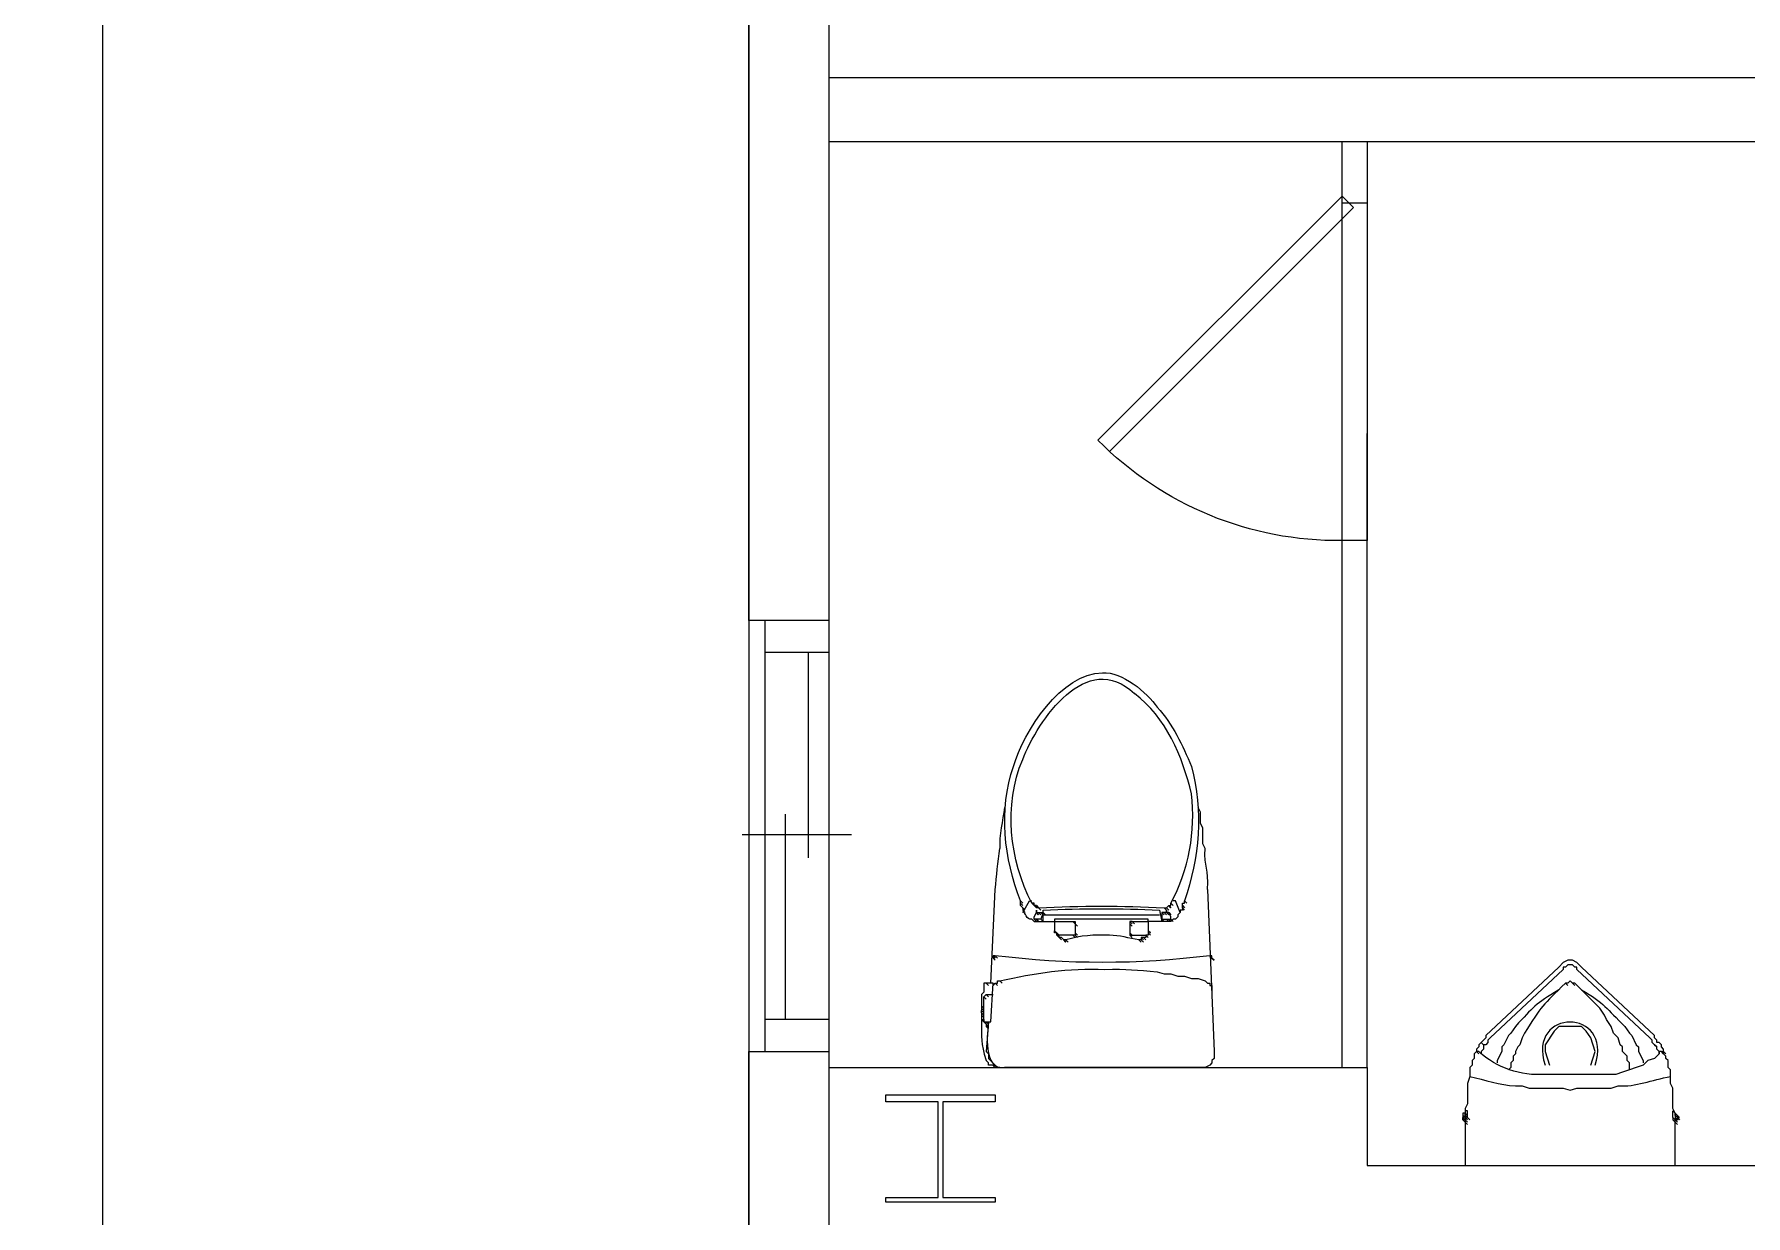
# Model space of a CAD drawing. Header units: millimetres. Extents: x -15161 to 10473752, y -72817 to 33960.
# Drawn here: x 72609.1 to 72926.8, y -46290 to -46070.7 of the extents above; entities that cross this region are included whole.
import ezdxf
from ezdxf import colors
from ezdxf.entities.mleader import LeaderData, LeaderLine
from ezdxf.enums import TextEntityAlignment as Align
from ezdxf.math import Vec2, Vec3

# ---------------------------------------------------------------- set-up
doc = ezdxf.new("R2010")
doc.units = ezdxf.units.MM
doc.layers.add('PDF_幾何圖形', color=7, linetype='Continuous')
doc.styles.get("Standard").update_dxf_attribs({"font": 'arial.ttf'})

# ---------------------------------------------------------------- blocks, each defined once
blk = doc.blocks.new('建築底圖1140116')
at = {"layer": 'PDF_幾何圖形', "lineweight": 0}
blk.add_line((-1833.16, -22058.93), (-1833.16, -25652.78), dxfattribs=at)
for points in [[(-1953.16, -21908.9), (-1953.16, -26352.25), (-559.74, -26173.15), (-558.05, -26185), (-1953.16, -26364.27)], [(-1833.16, -22866.36), (-1833.16, -22668.21), (-1818.34, -22668.21), (-1818.34, -22588.19), (-1818.34, -22259.2), (-1833.16, -22259.2), (-1833.16, -22129.22)], [(-1818.34, -22720.71), (-1770.92, -22720.71), (-1770.92, -22694.46), (-1770.92, -22668.21), (-1818.34, -22668.21), (-1818.34, -22866.36), (-1833.16, -22866.36), (-1833.16, -22946.39)], [(-1818.34, -22765.59), (-1509.26, -22765.59)], [(-1818.34, -22777.45), (-1509.26, -22777.45)], [(-1718.42, -22777.45), (-1718.42, -22788.88), (-1723.07, -22788.88), (-1723.07, -22777.45)], [(-1718.42, -22787.61), (-1718.42, -22851.54), (-1723.07, -22851.54), (-1723.07, -22787.61)], [(-1723.07, -22949.35), (-1723.07, -22831.64)], [(-1718.42, -22949.35), (-1718.42, -22831.64)], [(-1818.34, -22949.35), (-1718.42, -22949.35), (-1718.42, -22967.56), (-1551.17, -22967.56), (-1551.17, -22862.55), (-1539.32, -22862.55), (-1539.32, -22979.41)], [(-1830.2, -22866.36), (-1830.2, -22946.39)], [(-1818.34, -22866.36), (-1818.34, -22946.39)], [(-1818.34, -22872.29), (-1830.2, -22872.29)], [(-1822.15, -22872.29), (-1822.15, -22910.4)], [(-1826.39, -22940.46), (-1826.39, -22902.35)], [(-1748.48, -22908.7), (-1748.9, -22907.86), (-1748.9, -22904.89), (-1749.33, -22904.05), (-1749.33, -22901.93), (-1749.75, -22901.08)], [(-1814.11, -22906.16), (-1834.43, -22906.16)], [(-1748.06, -22916.32), (-1746.79, -22946.39), (-1746.79, -22947.66), (-1747.21, -22948.08), (-1747.21, -22948.5), (-1747.63, -22948.93), (-1748.48, -22949.35), (-1749.33, -22949.35), (-1785.74, -22949.35)], [(-1782.77, -22918.87), (-1782.77, -22918.44), (-1782.35, -22918.87), (-1782.77, -22918.44), (-1782.35, -22918.87), (-1782.77, -22918.44), (-1782.35, -22918.87), (-1782.77, -22918.44), (-1782.35, -22918.87), (-1782.77, -22918.44)], [(-1782.77, -22919.29), (-1782.77, -22918.87), (-1782.35, -22919.29)], [(-1782.35, -22919.71), (-1782.77, -22919.29), (-1782.35, -22919.71)], [(-1782.35, -22920.56), (-1781.08, -22918.44), (-1780.66, -22918.44)], [(-1781.93, -22920.14), (-1782.35, -22919.71), (-1782.35, -22920.14), (-1781.93, -22920.56)], [(-1779.81, -22919.29), (-1780.23, -22919.29), (-1779.81, -22919.71)], [(-1779.81, -22921.83), (-1780.23, -22921.83), (-1779.81, -22922.25), (-1780.23, -22921.83), (-1779.81, -22922.25), (-1780.23, -22921.83), (-1779.81, -22922.25), (-1780.23, -22921.83), (-1779.81, -22922.25), (-1780.23, -22921.83), (-1779.81, -22922.25), (-1780.23, -22921.83), (-1780.23, -22921.41), (-1779.81, -22920.56), (-1779.39, -22920.98), (-1779.81, -22920.56), (-1779.39, -22920.98), (-1779.81, -22920.56), (-1779.39, -22920.98), (-1779.81, -22920.56), (-1779.81, -22920.14), (-1779.81, -22920.56), (-1779.39, -22920.98)], [(-1779.81, -22920.56), (-1779.39, -22920.56), (-1778.96, -22920.98), (-1779.39, -22920.56), (-1778.96, -22920.56), (-1778.54, -22920.98), (-1756.95, -22920.98)], [(-1778.54, -22920.56), (-1778.12, -22920.98), (-1778.54, -22920.56), (-1778.12, -22920.98), (-1778.54, -22920.56), (-1778.96, -22921.83), (-1778.54, -22922.25), (-1778.96, -22921.83), (-1778.54, -22922.25), (-1778.96, -22921.83), (-1778.54, -22922.25), (-1778.96, -22921.83), (-1778.54, -22922.25), (-1778.96, -22921.83), (-1779.81, -22921.83), (-1779.39, -22922.25), (-1779.81, -22921.83), (-1779.39, -22922.25)], [(-1778.96, -22920.56), (-1778.54, -22920.56), (-1778.12, -22920.98)], [(-1752.29, -22920.14), (-1752.71, -22919.71), (-1752.71, -22920.14), (-1753.14, -22920.14), (-1753.14, -22920.56), (-1753.56, -22920.98), (-1753.56, -22921.41), (-1753.98, -22921.83), (-1754.41, -22921.83), (-1754.83, -22922.25), (-1759.06, -22922.25), (-1759.06, -22921.83), (-1776.42, -22921.83), (-1776.42, -22922.25), (-1776.42, -22923.95), (-1776, -22924.37)], [(-1755.68, -22921.83), (-1755.25, -22921.83), (-1754.83, -22922.25), (-1755.25, -22921.83), (-1754.83, -22921.83), (-1754.41, -22922.25), (-1754.83, -22921.83), (-1754.41, -22922.25), (-1754.83, -22921.83), (-1754.41, -22922.25), (-1754.83, -22921.83), (-1754.41, -22922.25), (-1754.83, -22921.83), (-1754.83, -22921.41), (-1755.25, -22920.56), (-1754.83, -22920.98), (-1755.25, -22920.56), (-1754.83, -22920.98), (-1755.25, -22920.56), (-1755.68, -22920.56), (-1755.25, -22920.98), (-1755.68, -22920.56), (-1755.68, -22920.14), (-1755.68, -22920.56), (-1755.25, -22920.98), (-1755.68, -22920.56), (-1756.1, -22920.56), (-1755.68, -22920.98), (-1756.1, -22920.56), (-1756.52, -22920.56), (-1756.1, -22920.98)], [(-1756.52, -22920.56), (-1756.1, -22920.98), (-1756.52, -22920.56), (-1756.1, -22920.98), (-1756.52, -22920.56), (-1756.1, -22920.98), (-1756.52, -22920.56), (-1756.1, -22920.98), (-1756.52, -22920.56), (-1756.52, -22921.83), (-1756.1, -22922.25), (-1756.52, -22921.83), (-1756.1, -22922.25), (-1756.52, -22921.83), (-1756.1, -22922.25), (-1756.52, -22921.83), (-1756.1, -22922.25), (-1756.52, -22921.83), (-1755.68, -22921.83), (-1755.25, -22922.25), (-1755.68, -22921.83), (-1755.25, -22922.25)], [(-1753.14, -22920.56), (-1753.98, -22918.44), (-1754.41, -22918.44)], [(-1752.71, -22919.29), (-1752.71, -22918.87), (-1752.29, -22918.87), (-1752.29, -22918.44), (-1751.87, -22918.87), (-1752.29, -22918.44), (-1751.87, -22918.87), (-1752.29, -22918.44), (-1751.87, -22918.87), (-1752.29, -22918.44), (-1751.87, -22918.87), (-1752.29, -22918.44)], [(-1752.71, -22919.71), (-1752.71, -22919.29), (-1752.29, -22919.71)], [(-1780.66, -22921.83), (-1780.23, -22922.25), (-1776.42, -22922.25), (-1773.04, -22922.25), (-1772.61, -22922.68), (-1773.04, -22922.25), (-1772.61, -22922.68), (-1772.19, -22923.1)], [(-1776, -22924.79), (-1776, -22924.37), (-1775.58, -22924.79)], [(-1773.04, -22922.25), (-1772.61, -22922.25), (-1772.61, -22922.68), (-1772.19, -22923.1), (-1772.61, -22922.68), (-1772.61, -22924.37), (-1772.19, -22924.79), (-1772.61, -22924.37), (-1772.61, -22924.79), (-1772.19, -22925.22)], [(-1762.03, -22922.25), (-1762.45, -22922.25), (-1762.03, -22922.68), (-1762.45, -22922.25), (-1762.45, -22922.68), (-1762.03, -22923.1), (-1762.45, -22922.68), (-1762.03, -22923.1)], [(-1762.45, -22922.68), (-1762.45, -22924.37), (-1762.03, -22924.79), (-1762.45, -22924.37), (-1762.45, -22924.79), (-1762.03, -22925.22), (-1762.45, -22924.79), (-1762.03, -22925.22), (-1762.45, -22924.79), (-1759.49, -22924.79)], [(-1761.6, -22922.68), (-1762.03, -22922.25), (-1759.06, -22922.25), (-1759.06, -22923.95), (-1758.64, -22924.37), (-1759.06, -22923.95), (-1759.06, -22924.37), (-1758.64, -22924.79), (-1759.06, -22924.37), (-1759.06, -22924.79), (-1759.49, -22924.79), (-1759.06, -22925.22), (-1759.49, -22924.79), (-1759.49, -22925.22), (-1759.91, -22925.22), (-1759.49, -22925.64), (-1759.91, -22925.22), (-1759.49, -22925.64)], [(-1773.04, -22924.79), (-1776, -22924.79), (-1775.58, -22925.22), (-1775.15, -22925.64), (-1775.58, -22925.22)], [(-1774.31, -22925.64), (-1774.73, -22925.64), (-1774.31, -22926.06), (-1774.73, -22925.64), (-1774.31, -22926.06), (-1774.73, -22925.64), (-1775.15, -22925.22), (-1775.58, -22925.22), (-1775.15, -22925.64)], [(-1774.73, -22925.64), (-1775.15, -22925.22), (-1774.73, -22925.64)], [(-1772.61, -22924.79), (-1773.04, -22924.79), (-1772.61, -22925.22), (-1773.04, -22924.79), (-1772.61, -22925.22)], [(-1760.33, -22925.22), (-1760.33, -22925.64), (-1759.91, -22926.06), (-1760.33, -22925.64), (-1760.76, -22925.64), (-1760.33, -22926.06), (-1760.76, -22925.64), (-1760.33, -22926.06)], [(-1759.91, -22925.22), (-1760.33, -22925.22), (-1759.91, -22925.64)], [(-1663.38, -22946.39), (-1663.38, -22946.81), (-1663.8, -22946.39), (-1663.38, -22946.39), (-1662.95, -22946.81), (-1663.38, -22946.39), (-1663.38, -22945.96), (-1663.8, -22945.54), (-1663.8, -22945.12), (-1664.22, -22944.69), (-1664.65, -22944.69), (-1664.65, -22944.27), (-1665.07, -22943.85), (-1665.07, -22943.42), (-1678.62, -22930.72), (-1679.04, -22930.3), (-1679.46, -22929.87), (-1680.31, -22929.45), (-1681.16, -22929.45), (-1682, -22929.87), (-1682.85, -22930.72), (-1696.4, -22943.42), (-1696.4, -22943.85), (-1697.25, -22944.69), (-1696.82, -22945.12)], [(-1665.07, -22945.12), (-1665.49, -22944.69), (-1665.49, -22944.27), (-1665.92, -22943.85), (-1679.46, -22931.14), (-1679.46, -22930.72), (-1679.89, -22930.72), (-1680.31, -22930.3), (-1681.16, -22930.3), (-1681.58, -22930.72), (-1682, -22930.72), (-1682, -22931.14), (-1695.55, -22943.85), (-1695.98, -22944.27), (-1695.98, -22944.69), (-1696.4, -22945.12), (-1696.82, -22945.12), (-1696.82, -22945.96), (-1697.25, -22946.39), (-1697.25, -22946.81)], [(-1789.13, -22933.68), (-1789.55, -22933.68), (-1789.55, -22935.38), (-1789.97, -22935.8), (-1789.97, -22937.92), (-1789.55, -22938.34), (-1789.97, -22937.92), (-1789.55, -22938.34)], [(-1789.55, -22940.88), (-1789.13, -22941.31), (-1789.55, -22940.88), (-1789.13, -22941.31), (-1789.55, -22940.88), (-1789.13, -22940.88), (-1788.28, -22940.88), (-1787.86, -22933.68), (-1789.13, -22933.68), (-1788.7, -22934.11), (-1789.13, -22933.68), (-1788.7, -22934.11), (-1789.13, -22933.68), (-1788.7, -22934.11), (-1789.13, -22933.68), (-1788.7, -22934.11)], [(-1787.86, -22934.11), (-1787.43, -22933.68), (-1787.01, -22934.11), (-1787.43, -22933.68), (-1787.01, -22934.11)], [(-1787.43, -22933.68), (-1787.01, -22933.68), (-1787.01, -22933.26), (-1786.59, -22933.26), (-1786.16, -22933.68)], [(-1757.37, -22931.57), (-1756.1, -22931.99), (-1754.83, -22931.99), (-1753.56, -22932.41), (-1752.29, -22932.41), (-1751.02, -22932.84), (-1749.75, -22932.84), (-1748.48, -22933.26), (-1748.06, -22933.68)], [(-1748.48, -22933.26), (-1748.06, -22933.68), (-1747.63, -22933.68), (-1747.63, -22934.11), (-1747.21, -22934.11), (-1747.21, -22935.38)], [(-1680.31, -22933.68), (-1680.73, -22933.26), (-1681.16, -22933.68), (-1681.58, -22933.68), (-1681.16, -22934.11)], [(-1669.73, -22949.77), (-1669.73, -22948.5), (-1670.15, -22948.08), (-1670.15, -22947.23), (-1671, -22946.39), (-1671, -22945.54), (-1671.42, -22945.12), (-1671.84, -22943.85), (-1672.69, -22943), (-1673.11, -22941.73), (-1673.96, -22940.46), (-1674.38, -22939.61), (-1675.23, -22938.34), (-1679.89, -22933.68), (-1680.31, -22933.68), (-1679.89, -22934.11)], [(-1789.97, -22939.61), (-1789.97, -22940.46), (-1789.55, -22940.88), (-1789.55, -22936.22)], [(-1789.13, -22936.65), (-1789.55, -22936.22), (-1789.13, -22936.65), (-1789.55, -22936.22), (-1789.13, -22935.8), (-1788.7, -22936.22), (-1789.13, -22935.8), (-1788.7, -22936.22), (-1789.13, -22935.8), (-1787.86, -22935.8)], [(-1818.34, -22940.46), (-1830.2, -22940.46)], [(-1789.97, -22937.92), (-1789.97, -22938.34), (-1789.55, -22938.76), (-1789.97, -22938.34), (-1789.55, -22938.76)], [(-1789.97, -22938.34), (-1789.97, -22938.76)], [(-1789.55, -22939.61), (-1789.97, -22939.19), (-1789.97, -22938.76), (-1789.55, -22939.19)], [(-1789.97, -22939.19), (-1789.97, -22939.61), (-1789.55, -22940.04)], [(-1789.97, -22940.46), (-1789.55, -22940.46), (-1789.55, -22940.88), (-1789.13, -22941.31), (-1789.13, -22941.73), (-1788.7, -22942.15)], [(-1788.7, -22940.88), (-1789.13, -22946.39), (-1788.7, -22946.81), (-1788.7, -22947.66), (-1787.01, -22949.35), (-1786.59, -22949.35), (-1787.43, -22949.35), (-1787.86, -22948.93), (-1788.7, -22948.93), (-1788.7, -22948.5), (-1789.13, -22948.08), (-1788.7, -22948.5)], [(-1789.13, -22941.73), (-1788.7, -22941.73), (-1789.13, -22941.31), (-1788.7, -22941.73), (-1789.13, -22941.31), (-1789.13, -22940.88), (-1788.7, -22941.31)], [(-1690.9, -22941.73), (-1691.74, -22943), (-1692.17, -22943.42), (-1693.01, -22945.12), (-1693.44, -22945.54), (-1693.44, -22946.39), (-1694.28, -22948.08), (-1694.28, -22948.5)], [(-1689.2, -22943), (-1689.63, -22943.85), (-1690.05, -22945.12), (-1690.47, -22945.54), (-1690.9, -22946.39), (-1690.9, -22946.81), (-1691.32, -22947.23), (-1691.32, -22948.08), (-1691.74, -22948.5), (-1691.74, -22949.35), (-1692.17, -22949.77)], [(-1676.92, -22948.93), (-1676.08, -22946.39), (-1676.92, -22943.85), (-1677.77, -22942.58), (-1678.62, -22941.73), (-1682.85, -22941.73), (-1683.7, -22942.58), (-1685.39, -22945.12), (-1685.39, -22946.39), (-1684.55, -22948.93)], [(-1670.57, -22941.73), (-1669.73, -22943), (-1669.3, -22943.42), (-1668.46, -22945.12), (-1668.03, -22945.54), (-1668.03, -22946.39), (-1667.19, -22948.08), (-1667.19, -22948.5)], [(-1697.25, -22944.69), (-1697.67, -22945.12), (-1697.67, -22945.54), (-1698.09, -22945.96), (-1698.09, -22946.39), (-1697.67, -22946.81)], [(-1664.22, -22946.81), (-1664.22, -22946.39), (-1664.65, -22945.96), (-1664.65, -22945.54), (-1665.07, -22945.12), (-1664.65, -22945.54)], [(-1690.9, -22952.74), (-1689.63, -22952.74), (-1688.36, -22953.16), (-1682, -22953.16), (-1680.73, -22953.58), (-1679.46, -22953.16), (-1673.11, -22953.16), (-1671.84, -22952.74)], [(-1700.21, -22957.82), (-1699.79, -22958.24), (-1700.21, -22957.82), (-1700.63, -22957.82), (-1700.63, -22958.24), (-1700.21, -22958.66), (-1700.63, -22958.24), (-1700.63, -22958.66), (-1700.63, -22959.09), (-1700.21, -22959.51), (-1700.63, -22959.09), (-1700.63, -22958.66), (-1700.21, -22959.09), (-1700.63, -22959.09)], [(-1700.63, -22958.24), (-1700.63, -22958.66), (-1700.21, -22959.09), (-1700.63, -22958.66), (-1700.21, -22959.09), (-1700.63, -22958.66), (-1700.21, -22958.24), (-1700.21, -22957.82), (-1699.79, -22958.24)], [(-1699.79, -22958.66), (-1700.21, -22958.24), (-1700.21, -22958.66), (-1699.79, -22959.09), (-1700.21, -22958.66), (-1700.21, -22959.09), (-1699.79, -22959.51)], [(-1699.36, -22959.09), (-1699.79, -22958.66), (-1700.21, -22959.09), (-1700.21, -22959.51), (-1699.79, -22959.94)], [(-1661.68, -22958.66), (-1661.68, -22959.09), (-1660.83, -22959.94)], [(-1661.26, -22959.09), (-1660.83, -22959.09), (-1660.83, -22958.66), (-1660.41, -22959.09), (-1660.83, -22958.66), (-1661.26, -22958.24), (-1661.26, -22957.82), (-1660.83, -22958.24)], [(-1660.41, -22959.09), (-1660.83, -22958.66), (-1660.83, -22958.24), (-1660.41, -22958.66), (-1661.26, -22957.82), (-1661.26, -22958.24), (-1661.26, -22958.66), (-1660.83, -22959.09), (-1661.26, -22958.66), (-1661.26, -22959.09), (-1660.83, -22959.51)], [(-1660.83, -22958.24), (-1661.26, -22957.82), (-1660.83, -22958.24)], [(-1700.21, -22967.56), (-1661.26, -22967.56)]]:
    blk.add_lwpolyline(points, dxfattribs=at)
for points in [[(-1723.07, -22851.54, -0.203644), (-1768.38, -22832.91), (-1723.07, -22787.61), (-1720.96, -22789.73), (-1766.26, -22835.03)], [(-1778.96, -22920.14), (-1779.39, -22919.71), (-1778.96, -22920.14), (-1779.39, -22919.71), (-1778.96, -22920.14), (-1779.39, -22919.71, -0.02568), (-1756.1, -22919.71), (-1755.68, -22919.71), (-1755.25, -22920.14), (-1755.68, -22919.71), (-1755.25, -22920.14), (-1755.68, -22919.71), (-1755.25, -22919.29), (-1754.83, -22919.71), (-1755.25, -22919.29), (-1754.83, -22919.29), (-1754.83, -22918.87), (-1754.41, -22919.29), (-1754.83, -22918.87, 0.152407), (-1751.02, -22898.54)], [(-1788.28, -22933.68), (-1787.43, -22916.32, -0.015781), (-1786.59, -22908.7)], [(-1778.54, -22922.25), (-1778.54, -22920.14, -0.024998), (-1756.95, -22920.14), (-1756.52, -22922.25)], [(-1747.63, -22928.6, -0.062498), (-1787.43, -22928.6), (-1787.86, -22928.6), (-1787.43, -22929.03), (-1787.86, -22928.6), (-1787.86, -22929.03), (-1787.43, -22929.45), (-1787.86, -22929.03)], [(-1661.26, -22957.82), (-1660.83, -22958.24), (-1660.83, -22958.66), (-1661.26, -22958.24), (-1661.26, -22958.66), (-1660.83, -22959.09), (-1661.26, -22958.66), (-1661.26, -22959.09), (-1660.83, -22959.51), (-1661.26, -22959.09), (-1661.68, -22958.66), (-1661.68, -22957.39), (-1661.26, -22957.82), (-1661.68, -22956.97), (-1661.68, -22953.16), (-1662.1, -22952.31), (-1662.1, -22949.77), (-1662.53, -22949.35), (-1662.53, -22948.08), (-1662.95, -22947.66), (-1662.95, -22947.23), (-1663.38, -22946.81), (-1663.8, -22946.39), (-1664.22, -22946.39), (-1664.22, -22946.81), (-1665.07, -22947.66), (-1666.34, -22948.08), (-1667.19, -22948.93), (-1668.46, -22949.35), (-1669.73, -22949.77), (-1671, -22950.2), (-1672.27, -22950.62), (-1685.39, -22950.62, -0.208457), (-1697.67, -22946.39), (-1697.25, -22946.81), (-1697.67, -22946.39), (-1698.09, -22946.39), (-1697.67, -22946.81), (-1698.09, -22946.39), (-1698.52, -22946.81), (-1698.52, -22947.66), (-1698.94, -22948.08), (-1698.94, -22948.93), (-1699.36, -22949.35), (-1699.36, -22950.2), (-1699.36, -22951.04), (-1699.79, -22952.31), (-1699.79, -22956.12), (-1700.21, -22956.97), (-1700.21, -22957.82), (-1700.21, -22958.24), (-1699.79, -22958.66), (-1699.79, -22957.39), (-1700.21, -22957.39)]]:
    blk.add_lwpolyline(points, format="xyb", dxfattribs=at)
for points in [[(-1780.23, -22919.29), (-1780.23, -22918.87), (-1780.66, -22918.87)], [(-1779.39, -22919.71), (-1779.81, -22919.71), (-1779.81, -22919.29)], [(-1778.96, -22920.14), (-1779.39, -22919.71)], [(-1778.54, -22920.98), (-1778.96, -22920.56)], [(-1778.54, -22920.98), (-1778.96, -22920.56)], [(-1755.68, -22920.14), (-1756.1, -22919.71)], [(-1755.68, -22920.14), (-1756.1, -22919.71)], [(-1776, -22924.37), (-1776.42, -22924.37), (-1776.42, -22923.95)], [(-1775.58, -22925.22), (-1775.58, -22924.79), (-1776, -22924.79)], [(-1773.88, -22926.06), (-1774.31, -22925.64)], [(-1787.01, -22929.03), (-1787.43, -22928.6)], [(-1747.21, -22929.03), (-1747.21, -22928.6), (-1747.63, -22928.6)], [(-1747.21, -22929.03), (-1747.63, -22928.6)], [(-1746.79, -22929.45), (-1747.21, -22929.03)], [(-1818.34, -22946.39), (-1818.34, -23039.96), (-1833.16, -23039.96), (-1833.16, -22946.39)], [(-1807.76, -22955.7), (-1807.76, -22954.43), (-1787.43, -22954.43), (-1787.43, -22955.7), (-1797.17, -22955.7), (-1797.17, -22973.48), (-1787.43, -22973.48), (-1787.43, -22974.33), (-1807.76, -22974.33), (-1807.76, -22973.48), (-1798.02, -22973.48), (-1798.02, -22955.7)]]:
    blk.add_lwpolyline(points, close=True, dxfattribs=at)
for points in [[(-1782.35, -22892.19), (-1779.46, -22884.87), (-1770.5, -22871.6), (-1761.6, -22879.91)], [(-1784.04, -22893.46), (-1782.18, -22887), (-1775.15, -22876.01), (-1767.53, -22876.1)], [(-1767.53, -22876.1), (-1763.95, -22875.72), (-1759.25, -22879.81), (-1757.37, -22882.45)], [(-1751.02, -22898.54), (-1752.66, -22891.62), (-1755.75, -22884.34), (-1761.6, -22879.91)], [(-1757.37, -22882.45), (-1754.49, -22885.64), (-1752.69, -22889.51), (-1751.02, -22893.46)], [(-1780.66, -22918.87), (-1784.75, -22910.81), (-1785.99, -22900.69), (-1782.35, -22892.19)], [(-1782.77, -22918.44), (-1785.79, -22910.57), (-1786.87, -22901.56), (-1784.04, -22893.46)], [(-1751.02, -22893.46), (-1748.75, -22901.66), (-1749.62, -22910.49), (-1752.29, -22918.44)], [(-1785.74, -22901.08), (-1786.01, -22903.45), (-1786.76, -22906.31), (-1786.59, -22908.7)], [(-1748.06, -22916.32), (-1747.78, -22912.24), (-1748.7, -22912.31), (-1748.48, -22908.7)], [(-1780.66, -22921.83), (-1781.74, -22922), (-1781.76, -22920.59), (-1782.35, -22920.14)], [(-1766.26, -22924.79), (-1769.03, -22924.69), (-1771.67, -22924.85), (-1774.31, -22925.64)], [(-1760.76, -22925.64), (-1762.59, -22925.38), (-1764.4, -22924.79), (-1766.26, -22924.79)], [(-1786.59, -22933.26), (-1780.26, -22931.79), (-1773.77, -22930.88), (-1767.11, -22931.14)], [(-1767.11, -22931.14), (-1763.03, -22930.97), (-1761.15, -22931.31), (-1757.37, -22931.57)], [(-1681.58, -22933.68), (-1685.68, -22937.7), (-1686.17, -22937.98), (-1689.2, -22943)], [(-1682.85, -22934.95), (-1687.24, -22937.54), (-1687.57, -22938.12), (-1690.9, -22941.73)], [(-1678.62, -22934.95), (-1674.41, -22937.29), (-1673.95, -22938.47), (-1670.57, -22941.73)], [(-1789.97, -22940.46), (-1789.98, -22944.07), (-1790.2, -22944.58), (-1789.13, -22948.08)], [(-1676.08, -22948.93), (-1672.68, -22938.32), (-1688.81, -22938.18), (-1685.39, -22948.93)], [(-1788.7, -22940.88), (-1788.89, -22942.6), (-1789.81, -22949.89), (-1785.74, -22949.35)], [(-1699.36, -22951.04), (-1696.53, -22951.59), (-1693.83, -22952.67), (-1690.9, -22952.74)], [(-1671.84, -22952.74), (-1668.57, -22952.99), (-1665.58, -22951.62), (-1662.1, -22951.04)], [(-1700.21, -22959.09), (-1700.21, -22961.91), (-1700.21, -22964.73), (-1700.21, -22967.56)], [(-1661.26, -22967.56), (-1661.26, -22964.73), (-1661.26, -22961.91), (-1661.26, -22959.09)]]:
    blk.add_open_spline(points, degree=3, dxfattribs=at)
blk = doc.blocks.new('_DetailCallout')
at = {"color": 0, "linetype": 'ByBlock', "lineweight": -2, "transparency": 16777216}
blk.add_line((8, 0), (-8, 0), dxfattribs=at)
blk.add_circle((0, 0), 8, dxfattribs=at)
at = {"color": 0, "transparency": 16777216}
for tag, p in [('視圖號碼', (0, 1)), ('圖紙號碼', (0, -6))]:
    blk.add_attdef(tag, text='', height=3, dxfattribs=at).set_placement(p, align=Align.CENTER)

msp = doc.modelspace()

# ---------------------------------------------------------------- block references
at = {"color": 2}
msp.add_blockref('建築底圖1140116', (74574.9411, -23313.1136), dxfattribs=at)

# ---------------------------------------------------------------- leaders
at = {"color": 30}
ml = msp.add_multileader_block('Standard', dxfattribs=at)
ml.set_content('_DetailCallout', color=30, scale=15)
ml.set_attribute('視圖號碼', '冷凍庫', width=0)
ml.set_attribute('圖紙號碼', 'B', width=0)
ml.set_leader_properties()
ml.build(insert=Vec2(0, 0))
ml.multileader.update_dxf_attribs({"leader_type": 0})
ctx = ml.context
ctx.base_point, ctx.plane_origin = Vec3(73747.1906, -46477.6264), Vec3(73867.1906, -46477.6264)
notes = []
notes.append((ctx, [(0, (0, 0, 0), (0, 0), (1, 0), 1, [])]))
ctx.block.insert = Vec3(73867.1906, -46477.6264)
ml = msp.add_multileader_block('Standard', dxfattribs=at)
ml.set_content('_DetailCallout', color=30, scale=15)
ml.set_attribute('視圖號碼', '冷凍庫', width=0)
ml.set_attribute('圖紙號碼', 'A', width=0)
ml.set_leader_properties()
ml.build(insert=Vec2(0, 0))
ml.multileader.update_dxf_attribs({"leader_type": 0})
ctx = ml.context
ctx.base_point, ctx.plane_origin = Vec3(73092.534, -46911.4455), Vec3(73212.534, -46911.4455)
notes.append((ctx, [(0, (0, 0, 0), (0, 0), (1, 0), 1, [])]))
ctx.block.insert = Vec3(73212.534, -46911.4455)
ml = msp.add_multileader_block('Standard', dxfattribs=at)
ml.set_content('_DetailCallout', color=30, scale=15)
ml.set_attribute('視圖號碼', '冷凍庫', width=0)
ml.set_attribute('圖紙號碼', 'D', width=0)
ml.set_leader_properties()
ml.build(insert=Vec2(0, 0))
ml.multileader.update_dxf_attribs({"leader_type": 0})
ctx = ml.context
ctx.base_point, ctx.plane_origin = Vec3(73737.1917, -48120.99), Vec3(73857.1917, -48120.99)
notes.append((ctx, [(0, (0, 0, 0), (0, 0), (1, 0), 1, [])]))
ctx.block.insert = Vec3(73857.1917, -48120.99)
ml = msp.add_multileader_block('Standard', dxfattribs=at)
ml.set_content('_DetailCallout', color=30, scale=15)
ml.set_attribute('視圖號碼', '冷凍庫', width=0)
ml.set_attribute('圖紙號碼', 'E', width=0)
ml.set_leader_properties()
ml.build(insert=Vec2(0, 0))
ml.multileader.update_dxf_attribs({"leader_type": 0})
ctx = ml.context
ctx.base_point, ctx.plane_origin = Vec3(75349.539, -47538.8607), Vec3(75469.539, -47538.8607)
notes.append((ctx, [(0, (0, 0, 0), (0, 0), (1, 0), 1, [])]))
ctx.block.insert = Vec3(75469.539, -47538.8607)
ml = msp.add_multileader_block('Standard', dxfattribs=at)
ml.set_content('_DetailCallout', color=30, scale=15)
ml.set_attribute('視圖號碼', '緩衝區', width=0)
ml.set_attribute('圖紙號碼', 'A', width=0)
ml.set_leader_properties()
ml.build(insert=Vec2(0, 0))
ml.multileader.update_dxf_attribs({"leader_type": 0})
ctx = ml.context
ctx.base_point, ctx.plane_origin = Vec3(72930.2696, -47926.6657), Vec3(73050.2696, -47926.6657)
notes.append((ctx, [(0, (0, 0, 0), (0, 0), (1, 0), 1, [])]))
ctx.block.insert = Vec3(73050.2696, -47926.6657)
ml = msp.add_multileader_block('Standard', dxfattribs=at)
ml.set_content('_DetailCallout', color=30, scale=15)
ml.set_attribute('視圖號碼', '碼頭區', width=0)
ml.set_attribute('圖紙號碼', 'A', width=0)
ml.set_leader_properties()
ml.build(insert=Vec2(0, 0))
ml.multileader.update_dxf_attribs({"leader_type": 0})
ctx = ml.context
ctx.base_point, ctx.plane_origin = Vec3(72894.7044, -48572.189), Vec3(73014.7044, -48572.189)
notes.append((ctx, [(0, (0, 0, 0), (0, 0), (1, 0), 1, [])]))
ctx.block.insert = Vec3(73014.7044, -48572.189)
ml = msp.add_multileader_block('Standard', dxfattribs=at)
ml.set_content('_DetailCallout', color=30, scale=15)
ml.set_attribute('視圖號碼', '急速庫', width=0)
ml.set_attribute('圖紙號碼', 'B', width=0)
ml.set_leader_properties()
ml.build(insert=Vec2(0, 0))
ml.multileader.update_dxf_attribs({"leader_type": 0})
ctx = ml.context
ctx.base_point, ctx.plane_origin = Vec3(93372.1061, -47545.9996), Vec3(93492.1061, -47545.9996)
notes.append((ctx, [(0, (0, 0, 0), (0, 0), (1, 0), 1, [])]))
ctx.block.insert = Vec3(93492.1061, -47545.9996)
ml = msp.add_multileader_block('Standard', dxfattribs=at)
ml.set_content('_DetailCallout', color=30, scale=15)
ml.set_attribute('視圖號碼', '急速庫', width=0)
ml.set_attribute('圖紙號碼', 'A-2', width=0)
ml.set_leader_properties()
ml.build(insert=Vec2(0, 0))
ml.multileader.update_dxf_attribs({"leader_type": 0})
ctx = ml.context
ctx.base_point, ctx.plane_origin = Vec3(93704.3054, -47545.9996), Vec3(93824.3054, -47545.9996)
notes.append((ctx, [(0, (0, 0, 0), (0, 0), (1, 0), 1, [])]))
ctx.block.insert = Vec3(93824.3054, -47545.9996)
ml = msp.add_multileader_block('Standard', dxfattribs=at)
ml.set_content('_DetailCallout', color=30, scale=15)
ml.set_attribute('視圖號碼', '急速庫', width=0)
ml.set_attribute('圖紙號碼', 'A-1', width=0)
ml.set_leader_properties()
ml.build(insert=Vec2(0, 0))
ml.multileader.update_dxf_attribs({"leader_type": 0})
ctx = ml.context
ctx.base_point, ctx.plane_origin = Vec3(94041.3644, -47545.9996), Vec3(94161.3644, -47545.9996)
notes.append((ctx, [(0, (0, 0, 0), (0, 0), (1, 0), 1, [])]))
ctx.block.insert = Vec3(94161.3644, -47545.9996)
ml = msp.add_multileader_block('Standard', dxfattribs=at)
ml.set_content('_DetailCallout', color=30, scale=15)
ml.set_attribute('視圖號碼', '半成品', width=0)
ml.set_attribute('圖紙號碼', 'B', width=0)
ml.set_leader_properties()
ml.build(insert=Vec2(0, 0))
ml.multileader.update_dxf_attribs({"leader_type": 0})
ctx = ml.context
ctx.base_point, ctx.plane_origin = Vec3(93372.1061, -48769.6603), Vec3(93492.1061, -48769.6603)
notes.append((ctx, [(0, (0, 0, 0), (0, 0), (1, 0), 1, [])]))
ctx.block.insert = Vec3(93492.1061, -48769.6603)
ml = msp.add_multileader_block('Standard', dxfattribs=at)
ml.set_content('_DetailCallout', color=30, scale=15)
ml.set_attribute('視圖號碼', '半成品', width=0)
ml.set_attribute('圖紙號碼', 'A-2', width=0)
ml.set_leader_properties()
ml.build(insert=Vec2(0, 0))
ml.multileader.update_dxf_attribs({"leader_type": 0})
ctx = ml.context
ctx.base_point, ctx.plane_origin = Vec3(93704.3054, -48769.6603), Vec3(93824.3054, -48769.6603)
notes.append((ctx, [(0, (0, 0, 0), (0, 0), (1, 0), 1, [])]))
ctx.block.insert = Vec3(93824.3054, -48769.6603)
ml = msp.add_multileader_block('Standard', dxfattribs=at)
ml.set_content('_DetailCallout', color=30, scale=15)
ml.set_attribute('視圖號碼', '半成品', width=0)
ml.set_attribute('圖紙號碼', 'A-1', width=0)
ml.set_leader_properties()
ml.build(insert=Vec2(0, 0))
ml.multileader.update_dxf_attribs({"leader_type": 0})
ctx = ml.context
ctx.base_point, ctx.plane_origin = Vec3(94041.3644, -48769.6603), Vec3(94161.3644, -48769.6603)
notes.append((ctx, [(0, (0, 0, 0), (0, 0), (1, 0), 1, [])]))
ctx.block.insert = Vec3(94161.3644, -48769.6603)
at = {"color": 54}
ml = msp.add_multileader_block('Standard', dxfattribs=at)
ml.set_content('_DetailCallout', color=54, scale=15)
ml.set_attribute('視圖號碼', '急速庫', width=0)
ml.set_attribute('圖紙號碼', 'A機', width=0)
ml.set_leader_properties()
ml.build(insert=Vec2(0, 0))
ml.multileader.update_dxf_attribs({"leader_type": 0})
ctx = ml.context
ctx.base_point, ctx.plane_origin = Vec3(92864.6909, -48811.8789), Vec3(92984.6909, -48811.8789)
notes.append((ctx, [(0, (0, 0, 0), (0, 0), (1, 0), 1, [])]))
ctx.block.insert = Vec3(92984.6909, -48811.8789)
ml = msp.add_multileader_block('Standard', dxfattribs=at)
ml.set_content('_DetailCallout', color=54, scale=15)
ml.set_attribute('視圖號碼', '半成品', width=0)
ml.set_attribute('圖紙號碼', 'A機', width=0)
ml.set_leader_properties()
ml.build(insert=Vec2(0, 0))
ml.multileader.update_dxf_attribs({"leader_type": 0})
ctx = ml.context
ctx.base_point, ctx.plane_origin = Vec3(92588.6191, -48811.8789), Vec3(92708.6191, -48811.8789)
notes.append((ctx, [(0, (0, 0, 0), (0, 0), (1, 0), 1, [])]))
ctx.block.insert = Vec3(92708.6191, -48811.8789)
ml = msp.add_multileader_block('Standard', dxfattribs=at)
ml.set_content('_DetailCallout', color=54, scale=15)
ml.set_attribute('視圖號碼', '急速庫', width=0)
ml.set_attribute('圖紙號碼', 'B機', width=0)
ml.set_leader_properties()
ml.build(insert=Vec2(0, 0))
ml.multileader.update_dxf_attribs({"leader_type": 0})
ctx = ml.context
ctx.base_point, ctx.plane_origin = Vec3(92864.6909, -49217.4155), Vec3(92984.6909, -49217.4155)
notes.append((ctx, [(0, (0, 0, 0), (0, 0), (1, 0), 1, [])]))
ctx.block.insert = Vec3(92984.6909, -49217.4155)
ml = msp.add_multileader_block('Standard', dxfattribs=at)
ml.set_content('_DetailCallout', color=54, scale=15)
ml.set_attribute('視圖號碼', '半成品', width=0)
ml.set_attribute('圖紙號碼', 'B機', width=0)
ml.set_leader_properties()
ml.build(insert=Vec2(0, 0))
ml.multileader.update_dxf_attribs({"leader_type": 0})
ctx = ml.context
ctx.base_point, ctx.plane_origin = Vec3(92588.6191, -49217.4155), Vec3(92708.6191, -49217.4155)
notes.append((ctx, [(0, (0, 0, 0), (0, 0), (1, 0), 1, [])]))
ctx.block.insert = Vec3(92708.6191, -49217.4155)
at = {"color": 230}
ml = msp.add_multileader_block('Standard', dxfattribs=at)
ml.set_content('_DetailCallout', color=230, scale=15)
ml.set_attribute('視圖號碼', '急速庫', width=0)
ml.set_attribute('圖紙號碼', 'B機', width=0)
ml.set_leader_properties()
ml.build(insert=Vec2(0, 0))
ml.multileader.update_dxf_attribs({"leader_type": 0})
ctx = ml.context
ctx.base_point, ctx.plane_origin = Vec3(92705.7859, -47644.3382), Vec3(92825.7859, -47644.3382)
notes.append((ctx, [(0, (0, 0, 0), (0, 0), (1, 0), 1, [])]))
ctx.block.insert = Vec3(92825.7859, -47644.3382)
ml = msp.add_multileader_block('Standard', dxfattribs=at)
ml.set_content('_DetailCallout', color=230, scale=15)
ml.set_attribute('視圖號碼', '半成品', width=0)
ml.set_attribute('圖紙號碼', 'B機', width=0)
ml.set_leader_properties()
ml.build(insert=Vec2(0, 0))
ml.multileader.update_dxf_attribs({"leader_type": 0})
ctx = ml.context
ctx.base_point, ctx.plane_origin = Vec3(92429.7141, -47644.3382), Vec3(92549.7141, -47644.3382)
notes.append((ctx, [(0, (0, 0, 0), (0, 0), (1, 0), 1, [])]))
ctx.block.insert = Vec3(92549.7141, -47644.3382)
ml = msp.add_multileader_block('Standard', dxfattribs=at)
ml.set_content('_DetailCallout', color=230, scale=15)
ml.set_attribute('視圖號碼', '急速庫', width=0)
ml.set_attribute('圖紙號碼', 'A機', width=0)
ml.set_leader_properties()
ml.build(insert=Vec2(0, 0))
ml.multileader.update_dxf_attribs({"leader_type": 0})
ctx = ml.context
ctx.base_point, ctx.plane_origin = Vec3(92705.7859, -47937.3382), Vec3(92825.7859, -47937.3382)
notes.append((ctx, [(0, (0, 0, 0), (0, 0), (1, 0), 1, [])]))
ctx.block.insert = Vec3(92825.7859, -47937.3382)
ml = msp.add_multileader_block('Standard', dxfattribs=at)
ml.set_content('_DetailCallout', color=230, scale=15)
ml.set_attribute('視圖號碼', '半成品', width=0)
ml.set_attribute('圖紙號碼', 'A機', width=0)
ml.set_leader_properties()
ml.build(insert=Vec2(0, 0))
ml.multileader.update_dxf_attribs({"leader_type": 0})
ctx = ml.context
ctx.base_point, ctx.plane_origin = Vec3(92429.7141, -47937.3382), Vec3(92549.7141, -47937.3382)
notes.append((ctx, [(0, (0, 0, 0), (0, 0), (1, 0), 1, [])]))
ctx.block.insert = Vec3(92549.7141, -47937.3382)
at = {"color": 30}
ml = msp.add_multileader_block('Standard', dxfattribs=at)
ml.set_content('_DetailCallout', color=30, scale=15)
ml.set_attribute('視圖號碼', '冷藏庫', width=0)
ml.set_attribute('圖紙號碼', 'A', width=0)
ml.set_leader_properties()
ml.build(insert=Vec2(0, 0))
ml.multileader.update_dxf_attribs({"leader_type": 0})
ctx = ml.context
ctx.base_point, ctx.plane_origin = Vec3(95395.445, -46487.1906), Vec3(95515.445, -46487.1906)
notes.append((ctx, [(0, (0, 0, 0), (0, 0), (1, 0), 1, [])]))
ctx.block.insert = Vec3(95515.445, -46487.1906)
at = {"color": 54}
ml = msp.add_multileader_block('Standard', dxfattribs=at)
ml.set_content('_DetailCallout', color=54, scale=15)
ml.set_attribute('視圖號碼', '冷藏庫', width=0)
ml.set_attribute('圖紙號碼', 'A機', width=0)
ml.set_leader_properties()
ml.build(insert=Vec2(0, 0))
ml.multileader.update_dxf_attribs({"leader_type": 0})
ctx = ml.context
ctx.base_point, ctx.plane_origin = Vec3(95523.1747, -46044.6887), Vec3(95643.1747, -46044.6887)
notes.append((ctx, [(0, (0, 0, 0), (0, 0), (1, 0), 1, [])]))
ctx.block.insert = Vec3(95643.1747, -46044.6887)
at = {"color": 230}
ml = msp.add_multileader_block('Standard', dxfattribs=at)
ml.set_content('_DetailCallout', color=230, scale=15)
ml.set_attribute('視圖號碼', '冷藏庫', width=0)
ml.set_attribute('圖紙號碼', 'A機', width=0)
ml.set_leader_properties()
ml.build(insert=Vec2(0, 0))
ml.multileader.update_dxf_attribs({"leader_type": 0})
ctx = ml.context
ctx.base_point, ctx.plane_origin = Vec3(94919.177, -46299.7897), Vec3(95039.177, -46299.7897)
notes.append((ctx, [(0, (0, 0, 0), (0, 0), (1, 0), 1, [])]))
ctx.block.insert = Vec3(95039.177, -46299.7897)
for ctx, leaders in notes:
    for number, flags, end, landing, length, lines in leaders:
        leader = LeaderData()
        leader.index, (leader.has_last_leader_line, leader.has_dogleg_vector, leader.attachment_direction) = number, flags
        leader.last_leader_point, leader.dogleg_vector, leader.dogleg_length = Vec3(end), Vec3(landing), length
        for number, points, colour, breaks in lines:
            line = LeaderLine()
            line.index, line.vertices, line.color, line.breaks = number, Vec3.list(points), colors.encode_raw_color(colour), breaks
            leader.lines.append(line)
        ctx.leaders.append(leader)

doc.saveas('drawing.dxf')
